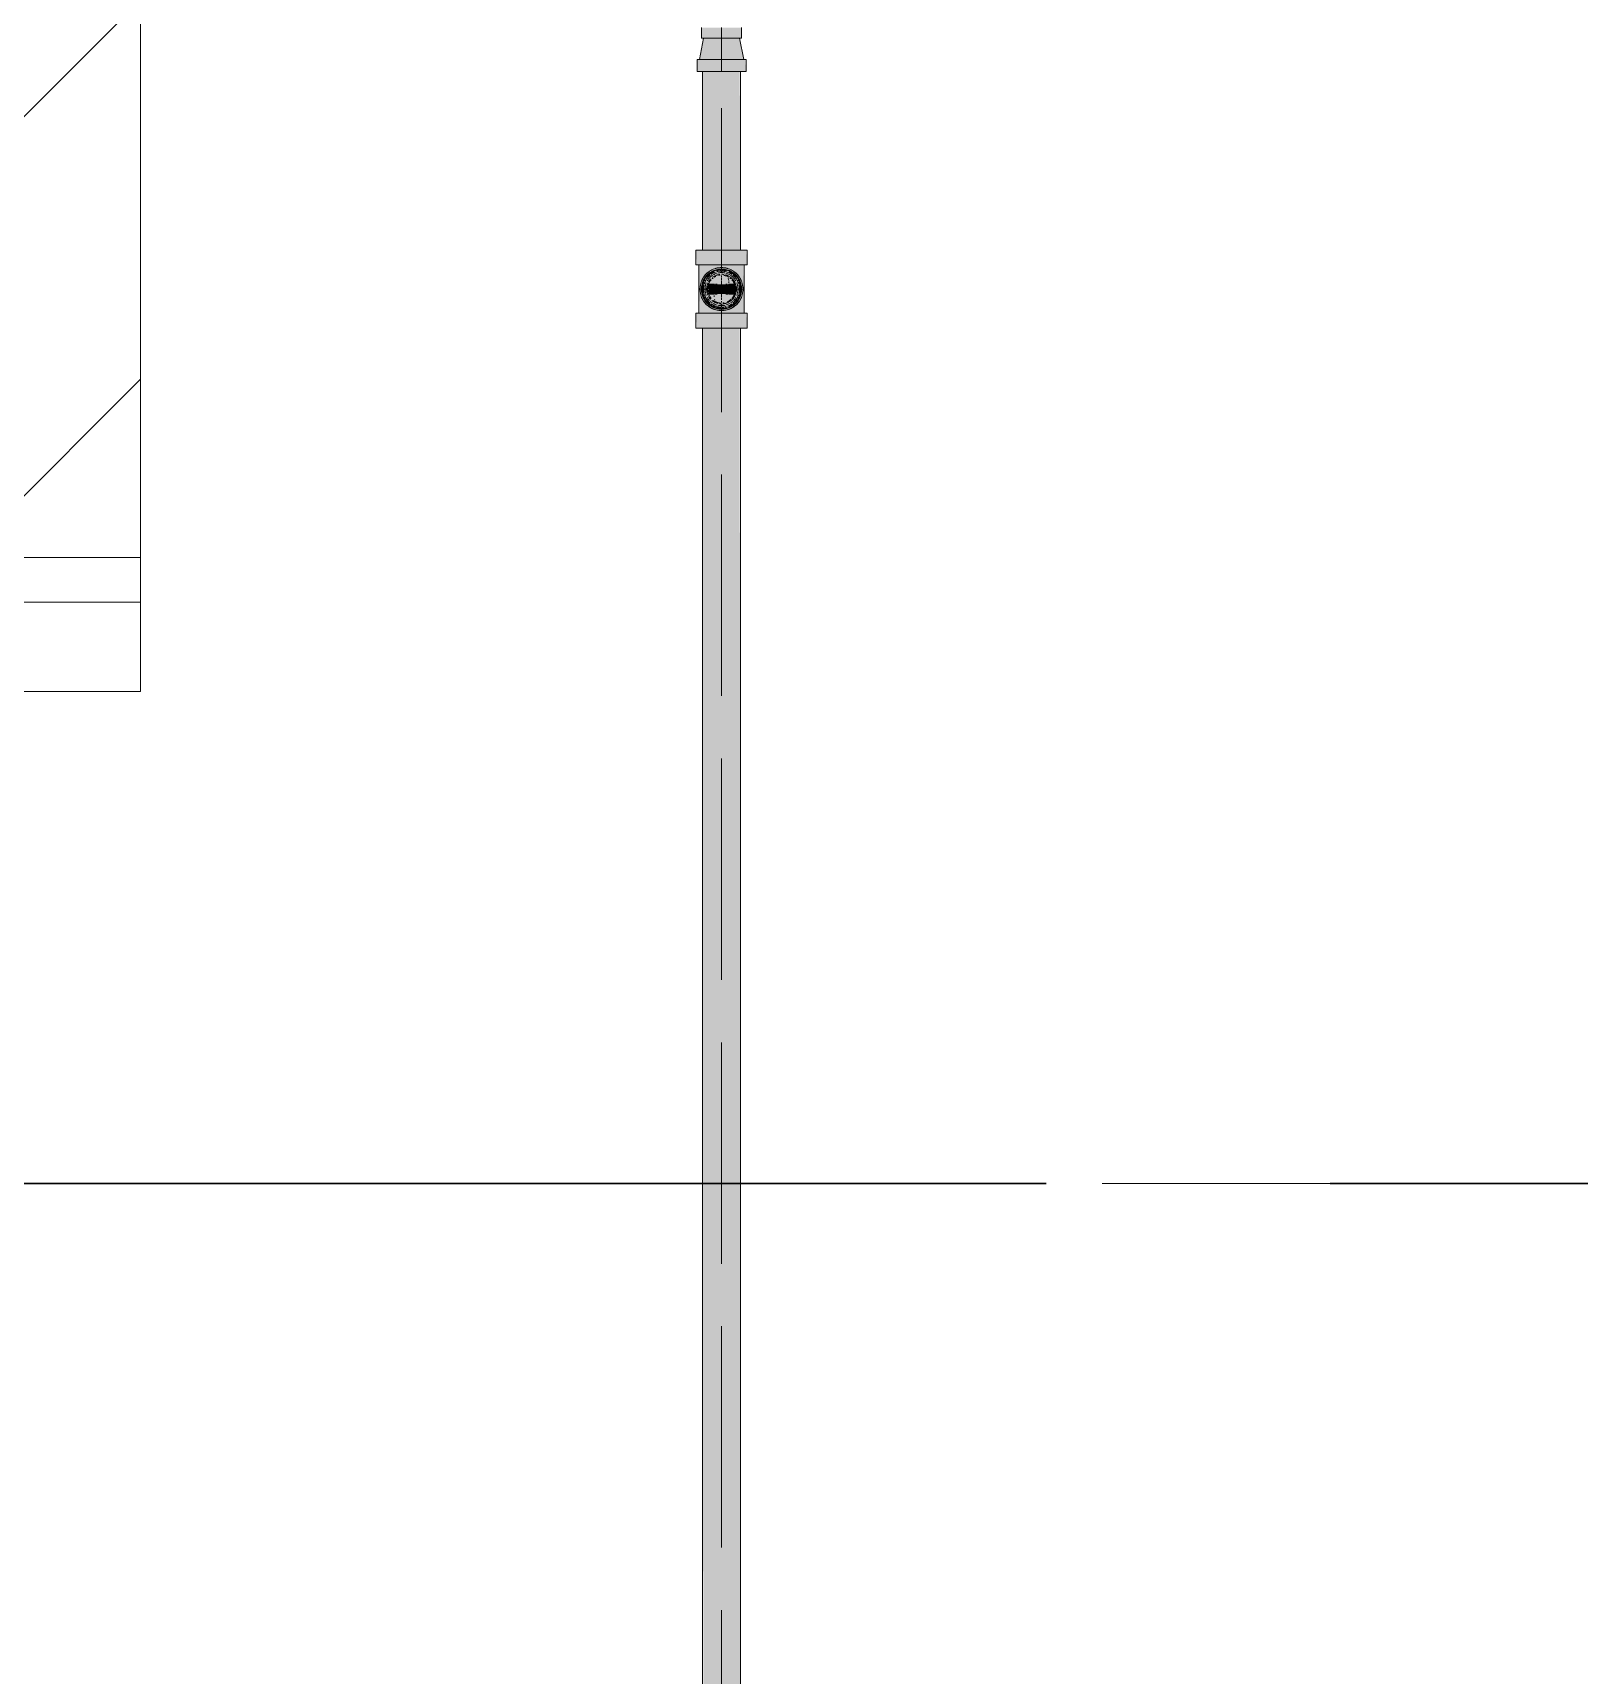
# Model space of a CAD drawing. Header units: millimetres. Extents: x -4000 to 187956, y -58990 to 162485.
# Drawn here: x 5980 to 7709, y 134900 to 136737 of the extents above; entities that cross this region are included whole.
import ezdxf

# ---------------------------------------------------------------- set-up
doc = ezdxf.new("R2010")
doc.units = ezdxf.units.MM
for name, pattern in [('Dash - 1_5mm', [225, 150, -75]), ('Dash 1_16_', [317.5, 158.75, -158.75]), ('Grid Line', [2222.5, 1270, -317.5, 317.5, -317.5]), ('Grid Line 12_5mm', [2150, 1250, -300, 300, -300])]:
    doc.linetypes.add(name, pattern=pattern)
for name, color, linetype, lineweight in [('A-DOOR', 31, 'Continuous', 13), ('A-DOOR-FRAM', 31, 'Continuous', 13), ('A-WALL', 113, 'Continuous', 13), ('A-WALL-PATT', 111, 'Continuous', 13), ('F-SPRN', 3, 'Continuous', 9), ('P-PIPE', 3, 'Continuous', 9), ('P-PIPE-CNTR', 3, 'Continuous', 9), ('S-GRID', 1, 'Continuous', 30)]:
    doc.layers.add(name, color=color, linetype=linetype, lineweight=lineweight)

# ---------------------------------------------------------------- blocks, each defined once
blk = doc.blocks.new('MP_DR_Single Swing_Miscellaneous - 2200x850_FR_SOLID CORE-V686-0_000')
at = {"layer": 'A-DOOR', "color": 163, "lineweight": 15}
for p, q in [((425, -100), (380, -100)), ((380, -820), (380, -880)), ((425, -880), (425, -820))]:
    blk.add_line(p, q, dxfattribs=at)
at = {"layer": 'A-DOOR', "color": 174, "lineweight": 15}
for p, q in [((380, -100), (380, -820)), ((425, -820), (425, -100)), ((380, -880), (380, -950)), ((425, -950), (425, -880)), ((380, -950), (425, -950))]:
    blk.add_line(p, q, dxfattribs=at)
at = {"layer": 'A-DOOR', "lineweight": 9}
for p, q in [((337, -730), (317, -730)), ((317, -730), (317, -860)), ((337, -840), (337, -730)), ((488, -730), (468, -730)), ((468, -730), (468, -840)), ((488, -860), (488, -730)), ((380, -820), (372, -820)), ((372, -820), (372, -840)), ((380, -880), (380, -820)), ((425, -820), (425, -880)), ((433, -820), (425, -820)), ((433, -840), (433, -820)), ((372, -840), (337, -840)), ((372, -840), (372, -860)), ((372, -860), (372, -840)), ((433, -860), (433, -840)), ((468, -840), (433, -840)), ((433, -840), (433, -860)), ((317, -860), (372, -860)), ((372, -860), (372, -880)), ((433, -880), (433, -860)), ((433, -860), (488, -860)), ((372, -880), (380, -880)), ((425, -880), (433, -880))]:
    blk.add_line(p, q, dxfattribs=at)
at = {"layer": 'A-DOOR', "linetype": 'Dash - 1_5mm', "lineweight": 9}
blk.add_arc((433.8, -92.8), 858.8, 180.4774, 266.4076, dxfattribs=at)
at = {"layer": 'A-DOOR-FRAM', "color": 91, "lineweight": 15}
for p, q in [((-465, -100), (-465, 100)), ((-465, 100), (465, 100)), ((465, 100), (465, -100)), ((380, -100), (-465, -100)), ((465, -100), (425, -100))]:
    blk.add_line(p, q, dxfattribs=at)
at = {"layer": 'A-DOOR-FRAM', "color": 81, "lineweight": 15}
for p, q in [((-465, 100), (-465, -100)), ((-415, 100), (-465, 100)), ((415, 100), (-415, 100)), ((-415, 100), (-415, -55)), ((-415, 100), (-415, -55)), ((415, -55), (415, 100)), ((415, 100), (465, 100)), ((415, -55), (415, 100)), ((465, 100), (465, -100)), ((-415, -55), (-425, -55)), ((-425, -55), (-425, -100)), ((425, -55), (-425, -55)), ((-425, -55), (-425, -100)), ((-415, -55), (415, -55)), ((425, -55), (415, -55)), ((425, -100), (425, -55)), ((425, -100), (425, -55)), ((-425, -100), (380, -100)), ((425, -100), (380, -100))]:
    blk.add_line(p, q, dxfattribs=at)
at = {"layer": 'A-DOOR-FRAM', "color": 71, "lineweight": 15}
for p, q in [((-465, -100), (-425, -100)), ((380, -100), (425, -100)), ((465, -100), (425, -100))]:
    blk.add_line(p, q, dxfattribs=at)
blk = doc.blocks.new('CMF2_NHAXUONG_A_rvt-1-0_000')
at = {"layer": 'A-WALL-PATT', "lineweight": 9}
h = blk.add_hatch(dxfattribs=at)
h.set_pattern_fill('FP_13', color=250, style=0, pattern_type=2)
h.set_pattern_definition([(45, (0, 0), (-212.13203, 212.13203), [])])
h.paths.add_polyline_path([(6100.2, 136000), (6100.2, 139800), (5900.2, 139800), (5900.2, 136000)])
at = {"layer": 'A-WALL', "color": 90, "lineweight": 15}
for p, q in [((6100.2, 136000), (6100.2, 137200.1)), ((5900.2, 136000), (6100.2, 136000))]:
    blk.add_line(p, q, dxfattribs=at)
at = {"layer": 'A-WALL', "color": 35, "lineweight": 15}
for p, q in [((6100.2, 136100.1), (6100.2, 137030.1)), ((5900.2, 136100.1), (6100.2, 136100.1))]:
    blk.add_line(p, q, dxfattribs=at)
at = {"layer": 'S-GRID', "linetype": 'Grid Line 12_5mm', "lineweight": 9}
blk.add_line((-824.3, 135450), (183641.1, 135450), dxfattribs=at)
at = {"layer": 'A-DOOR', "color": 250, "lineweight": 9, "rotation": 270}
blk.add_blockref('MP_DR_Single Swing_Miscellaneous - 2200x850_FR_SOLID CORE-V686-0_000', (6000.2, 136565.1), dxfattribs=at)
blk = doc.blocks.new('Sprinkler_Up - DN20-290099-0_000')
at = {"layer": 'F-SPRN', "transparency": 33554534}
for points in [[(-13.5, 0), (-3.9, 0.7), (-1.7, 2.9), (-1.2, 3.5), (-0.6, 4), (0.6, 4), (1.2, 3.5), (1.7, 2.9), (4.6, 0), (22.2, 0), (17.8, 13.2), (6.9, 21.2), (-6.9, 21.2), (-18, 13.1), (-22.2, 0)], [(0, -21.2), (6.9, -21.2), (18, -13.1), (22.2, 0), (3.9, -0.7), (1.7, -2.9), (1.2, -3.5), (0.6, -4), (-0.6, -4), (-1.2, -3.5), (-1.7, -2.9), (-4.6, 0), (-22.2, 0), (-18, -13.1), (-6.9, -21.2)], [(0, -16.7), (4.3, -16.1), (11.8, -11.8), (16.1, -4.3), (16.1, 4.3), (9.9, 13.2), (8.3, 14.4), (0, 16.7), (-4.3, 16.1), (-11.8, 11.8), (-16.1, 4.3), (-16.1, -4.3), (-11.8, -11.8), (-8.3, -14.4)], [(0, -15.6), (7.8, -13.5), (13.5, -7.8), (15.1, -4), (15.1, 4), (13.5, 7.8), (7.8, 13.5), (0, 15.6), (-8.2, 13.2), (-11, 11), (-15.1, 4), (-15.1, -4), (-11, -11), (-7.8, -13.5)], [(-10.9, -5.5), (-10.9, 5.4), (-14.5, 5.4), (-14.5, -5.5)], [(-7.7, -5.5), (-7.7, 5.4), (-10.9, 5.4), (-10.9, -5.5)], [(0, -5.5), (0, 5.4), (-7.7, 5.4), (-7.7, -5.5)], [(0, 0), (5.7, 0), (2.9, 4.9), (-2.9, 4.9), (-5.7, 0)], [(2.9, -4.9), (5.7, 0), (-5.7, 0), (-2.9, -4.9)], [(0, 0), (4.6, 0), (0, 4.6), (-4.6, 0)], [(0, -4.6), (4.6, 0), (-4.6, 0)], [(0, -2.6), (1.3, 0), (-1.8, 0)], [(-1.3, 0), (1.8, 0), (0, 2.6)], [(7.7, -5.5), (7.7, 5.4), (0, 5.4), (0, -5.5)], [(10.9, -5.5), (10.9, 5.4), (7.7, 5.4), (7.7, -5.5)], [(14.5, -5.5), (14.5, 5.4), (10.9, 5.4), (10.9, -5.5)]]:
    blk.add_hatch(color=1, dxfattribs=at).paths.add_polyline_path(points)
at = {"layer": 'F-SPRN', "color": 1}
for p, q in [((-11.5, 5.4), (-14.5, 5.4)), ((-14.5, 5.4), (-11.3, 5.4)), ((-14.5, 5.4), (-14.5, 3.7)), ((-14.5, 3.3), (-14.5, 0)), ((-11.5, 5.4), (-11.5, 4)), ((-10.9, 1.9), (-10.9, 3.6)), ((-10.8, 5.4), (-8, 5.4)), ((-8.1, 5.4), (-10.8, 5.4)), ((-8.1, 5.4), (-8.1, 2.8)), ((-8.1, 2.5), (-8.1, 0.7)), ((-7.7, 4.8), (-7.7, 2.7)), ((-7.7, 4.8), (-7.7, 2.7)), ((-7.7, 2.1), (-7.7, 0.5)), ((-7.7, 2.1), (-7.7, 0.5)), ((-6.7, 5.4), (-4.7, 5.4)), ((-5.8, 3.8), (-5.8, 2.2)), ((-2.1, 0), (-2.1, 0)), ((-2.1, 0), (-2.1, -0.1)), ((-0.6, 2), (-0.6, 2)), ((-0.5, 2), (-0.6, 2)), ((0, 2.1), (-0.1, 2.1)), ((0.1, 2.1), (0, 2.1)), ((1.1, 1.7), (1.1, 1.8)), ((1.3, 1.6), (1.3, 1.7)), ((1.4, 1.5), (1.3, 1.6)), ((2.1, 0.2), (2.1, 0.3)), ((2.1, 0), (2.1, 0.1)), ((2.1, 0), (2.1, 0)), ((4.7, 5.4), (6.5, 5.4)), ((7.7, 5.4), (10.8, 5.4)), ((7.7, 5.2), (7.7, 2.7)), ((7.7, 5.2), (7.7, 2.7)), ((7.7, 2.3), (7.7, 0.5)), ((7.7, 2.3), (7.7, 0.5)), ((10.8, 5.4), (8.1, 5.4)), ((8.1, 5.4), (8.1, 2.8)), ((8.1, 2.5), (8.1, 0.4)), ((10.9, 5.4), (14.5, 5.4)), ((10.9, 3.6), (10.9, 0.2)), ((14.5, 5.4), (11.5, 5.4)), ((11.5, 5.4), (11.5, 4)), ((11.5, 3), (11.5, 0.2)), ((14.5, 5.4), (14.5, -5.5)), ((-14.5, -1.3), (-14.5, -3.7)), ((-11.1, -5.5), (-14.5, -5.5)), ((-14.5, -5.5), (-11.5, -5.5)), ((-10.9, -2.6), (-10.9, -1.3)), ((-10.8, -5.5), (-8.1, -5.5)), ((-7.8, -5.5), (-10.8, -5.5)), ((-8.1, -4.2), (-8.1, -5.5)), ((-7.7, -2.7), (-7.7, -4)), ((-7.7, -2.7), (-7.7, -4)), ((-7, -5.5), (-5.8, -5.5)), ((-4.8, -5.5), (-7, -5.5)), ((-5.8, -2.3), (-5.8, -3.8)), ((-2.1, -0.1), (-2.1, -0.2)), ((-2.1, -0.3), (-2, -0.4)), ((-2, -0.4), (-2, -0.5)), ((0, -2.1), (0.1, -2.1)), ((0.3, -2.1), (0.4, -2)), ((0.9, -1.9), (1, -1.8)), ((1.5, -1.4), (1.6, -1.3)), ((1.5, -1.5), (1.5, -1.4)), ((7, -5.5), (4.8, -5.5)), ((5.8, -2.2), (5.8, -3.8)), ((5.8, -5.5), (7, -5.5)), ((7.7, -0.5), (7.7, -2.3)), ((7.7, -0.5), (7.7, -2.3)), ((7.7, -2.7), (7.7, -5.4)), ((7.7, -2.7), (7.7, -5.4)), ((10.8, -5.5), (7.7, -5.5)), ((8.1, -0.4), (8.1, -2.5)), ((8.1, -2.8), (8.1, -5.5)), ((8.1, -5.5), (10.8, -5.5)), ((10.9, -0.2), (10.9, -3.6)), ((14.5, -5.5), (10.9, -5.5)), ((11.5, -0.2), (11.5, -3)), ((11.5, -4), (11.5, -5.5)), ((11.5, -5.5), (14.5, -5.5))]:
    blk.add_line(p, q, dxfattribs=at)
at = {"layer": 'F-SPRN', "color": 1, "flags": 128}
for points in [[(-1.9, 0.8), (-1.9, 0.8), (-2, 0.7), (-2, 0.6), (-2, 0.5), (-2, 0.5), (-2, 0.4), (-2.1, 0.3), (-2.1, 0.2), (-2.1, 0.1), (-2.1, 0)], [(-1, 1.8), (-1.1, 1.8), (-1.2, 1.7), (-1.2, 1.7), (-1.3, 1.6), (-1.4, 1.6), (-1.4, 1.5), (-1.5, 1.5), (-1.5, 1.4), (-1.6, 1.3), (-1.6, 1.3), (-1.7, 1.2), (-1.7, 1.1), (-1.8, 1.1), (-1.8, 1), (-1.9, 0.9), (-1.9, 0.8)], [(-0.6, 2), (-0.7, 2), (-0.8, 1.9), (-0.9, 1.9), (-0.9, 1.9), (-1, 1.8)], [(-0.3, 2.1), (-0.4, 2), (-0.5, 2)], [(-0.1, 2.1), (-0.1, 2.1), (-0.2, 2.1), (-0.3, 2.1)], [(0.4, 2), (0.3, 2.1), (0.2, 2.1), (0.1, 2.1)], [(1.1, 1.8), (1, 1.8), (0.9, 1.9), (0.8, 1.9), (0.8, 1.9), (0.7, 2), (0.6, 2), (0.5, 2), (0.4, 2), (0.4, 2)], [(1.3, 1.7), (1.2, 1.7), (1.1, 1.7)], [(2.1, 0.3), (2, 0.4), (2, 0.5), (2, 0.6), (2, 0.7), (1.9, 0.7), (1.9, 0.8), (1.9, 0.9), (1.8, 1), (1.8, 1), (1.8, 1.1), (1.7, 1.2), (1.7, 1.2), (1.6, 1.3), (1.6, 1.4), (1.5, 1.4), (1.4, 1.5), (1.4, 1.5)], [(2.1, 0.1), (2.1, 0.2), (2.1, 0.2)], [(-2.1, -0.2), (-2.1, -0.2), (-2.1, -0.3)], [(-2, -0.5), (-2, -0.6), (-2, -0.7), (-1.9, -0.7), (-1.9, -0.8), (-1.9, -0.9)], [(-1.9, -0.9), (-1.8, -1), (-1.8, -1), (-1.8, -1.1), (-1.7, -1.2), (-1.7, -1.2), (-1.6, -1.3)], [(-1.6, -1.3), (-1.6, -1.4), (-1.5, -1.4), (-1.4, -1.5)], [(-1.4, -1.5), (-1.4, -1.5), (-1.3, -1.6), (-1.3, -1.7), (-1.2, -1.7)], [(-1.2, -1.7), (-1.1, -1.7), (-1.1, -1.8)], [(-1.1, -1.8), (-1, -1.8), (-0.9, -1.9)], [(-0.9, -1.9), (-0.8, -1.9), (-0.8, -1.9), (-0.7, -2), (-0.6, -2), (-0.5, -2), (-0.4, -2), (-0.4, -2), (-0.3, -2.1), (-0.2, -2.1), (-0.1, -2.1), (0, -2.1)], [(0.1, -2.1), (0.1, -2.1), (0.2, -2.1), (0.3, -2.1)], [(0.4, -2), (0.5, -2), (0.6, -2)], [(0.6, -2), (0.6, -2), (0.7, -2)], [(0.7, -2), (0.8, -1.9), (0.9, -1.9), (0.9, -1.9)], [(1, -1.8), (1.1, -1.8), (1.2, -1.7), (1.2, -1.7), (1.3, -1.6), (1.4, -1.6), (1.4, -1.5), (1.5, -1.5)], [(1.6, -1.3), (1.6, -1.3), (1.7, -1.2), (1.7, -1.1), (1.8, -1.1), (1.8, -1), (1.9, -0.9), (1.9, -0.8), (1.9, -0.8), (2, -0.7), (2, -0.6), (2, -0.5), (2, -0.5), (2, -0.4), (2.1, -0.3), (2.1, -0.2), (2.1, -0.1), (2.1, 0)]]:
    blk.add_lwpolyline(points, dxfattribs=at)
at = {"layer": 'F-SPRN', "color": 1}
for radius, start, end in [(22.2, 360, 180), (21.9, 108.2621, 125.7507), (21.9, 99.348, 107.901), (21.9, 90.145, 98.8503), (21.9, 72.5583, 89.4624), (21.9, 54.2493, 71.7379), (21.9, 165.6773, 179.2615), (21.9, 144.7698, 164.8151), (21.9, 142.518, 144), (21.9, 126.6942, 142.518), (16.7, 167.6802, 180), (16.7, 167.6802, 180), (16.7, 155.3879, 164.9693), (16.7, 155.3879, 164.9693), (15.6, 166.4265, 180), (15.6, 166.4265, 180), (15.6, 150.9409, 165), (15.6, 159.6139, 165), (16.7, 136.7213, 149.931), (16.7, 136.7213, 149.931), (15.6, 150.9409, 156.3845), (15.6, 138.4214, 150), (15.6, 138.4214, 150), (15.6, 126.205, 133.2078), (15.6, 126.205, 133.2078), (16.7, 121.4181, 126.9869), (16.7, 121.4181, 126.9869), (16.7, 106.5995, 120), (16.7, 106.5995, 120), (15.6, 120, 121.8808), (15.6, 120, 121.8808), (15.6, 114.4363, 119.9813), (15.6, 114.4363, 119.9813), (4.63, 155.7832, 180), (4.63, 155.7832, 180), (16.7, 96.4143, 105), (16.7, 96.4143, 105), (4.63, 109.0192, 138.2703), (4.63, 109.0192, 138.2703), (15.6, 95.5762, 100.6843), (15.6, 95.5762, 100.6843), (2.56, 109.0192, 168.8278), (2.56, 109.0192, 168.8278), (2.04, 109.0192, 180), (16.7, 83.0684, 90), (16.7, 83.0684, 90), (4.63, 17.9592, 90), (4.63, 17.9592, 90), (3.81, 57.0577, 90), (2.56, 14.5599, 90), (2.56, 14.5599, 90), (2.04, 10.4703, 90), (15.6, 75.573, 80.5892), (15.6, 75.573, 80.5892), (3.81, 16.1605, 43.8358), (15.6, 67.5614, 74.5481), (15.6, 67.5614, 74.5481), (16.7, 60, 75), (16.7, 60, 75), (15.6, 60.0187, 65.5637), (15.6, 60.0187, 65.5637), (15.6, 58.1192, 60), (15.6, 58.1192, 60), (16.7, 53.0131, 58.5819), (16.7, 53.0131, 58.5819), (15.6, 46.7922, 53.795), (15.6, 46.7922, 53.795), (15.6, 30, 41.5786), (15.6, 30, 41.5786), (16.7, 30, 43.2787), (16.7, 30, 43.2787), (21.9, 37.482, 53.3058), (15.6, 23.6155, 29.5646), (15.6, 15, 29.5646), (15.6, 15, 20.3861), (16.7, 15, 24.6121), (16.7, 15, 24.6121), (15.6, 360, 13.6618), (15.6, 0, 13.6618), (16.7, 360, 12.3198), (16.7, 0, 12.3198), (21.9, 36, 37.482), (21.9, 15.1849, 35.2302), (21.9, 0.7385, 14.3227), (22.2, 180, 360), (21.9, 180.7385, 194.3227), (21.9, 195.1849, 215.2302), (21.9, 216.7299, 233.3058), (16.7, 180, 192.3198), (16.7, 180, 192.3198), (16.7, 195.0307, 204.6121), (16.7, 195.0307, 204.6121), (15.6, 181.9082, 193.6618), (15.6, 181.9082, 193.6618), (15.6, 197.3339, 209.5646), (15.6, 197.3339, 209.5646), (16.7, 210.069, 223.2787), (16.7, 210.069, 223.2787), (15.6, 212.5472, 221.5786), (15.6, 212.5472, 221.5786), (21.9, 234.2493, 251.7379), (16.7, 229.4249, 238.5819), (16.7, 229.4249, 238.5819), (15.6, 233.795, 240), (15.6, 233.795, 240), (16.7, 240, 255), (16.7, 240, 255), (15.6, 240.0187, 254.5481), (15.6, 240.0187, 254.5481), (4.63, 197.9592, 0), (4.63, 197.9592, 270), (15.6, 255, 267.64), (15.6, 255, 267.64), (3.81, 196.1605, 360), (2.56, 191.1677, 0), (2.56, 191.1677, 360), (2.04, 190.4703, 0), (16.7, 263.0684, 270), (16.7, 263.0684, 270), (4.63, 270, 360), (15.6, 275.5762, 280.6843), (15.6, 275.5762, 280.6843), (16.7, 276.4143, 285), (16.7, 276.4143, 285), (16.7, 286.5995, 300), (16.7, 286.5995, 300), (15.6, 294.4363, 299.9813), (15.6, 294.4363, 299.9813), (21.9, 288.2621, 305.7507), (15.6, 300, 313.2078), (15.6, 300, 313.2078), (16.7, 301.4181, 310.5751), (16.7, 301.4181, 310.5751), (15.6, 318.4214, 330), (15.6, 318.4214, 330), (16.7, 316.7213, 330), (16.7, 316.7213, 330), (21.9, 306.6942, 323.2701), (15.6, 330.4354, 345), (15.6, 330.4354, 336.3845), (15.6, 339.6139, 345), (15.6, 346.3382, 360), (15.6, 346.3382, 360), (16.7, 335.3879, 345), (16.7, 335.3879, 345), (16.7, 347.6802, 360), (16.7, 347.6802, 360), (21.9, 324.7698, 344.8151), (21.9, 345.6773, 359.2615), (21.9, 252.5583, 269.4624), (21.9, 270.145, 278.8503), (21.9, 279.348, 287.901)]:
    blk.add_arc((0, 0), radius, start, end, dxfattribs=at)
blk = doc.blocks.new('Steel_Transition_Threaded_HoaPhat - Standard-V24-0_000')
at = {"layer": 'P-PIPE', "lineweight": 13, "transparency": 33554534}
h = blk.add_hatch(color=1, dxfattribs=at)
h.paths.add_polyline_path([(6750, 136427.6), (6755.8, 136428.4), (6761.3, 136430.6), (6765.9, 136434.2), (6769.5, 136438.8), (6771.7, 136444.3), (6772.5, 136450.1), (6771.7, 136455.9), (6768, 136463.3), (6765.9, 136466), (6761.3, 136469.6), (6755.8, 136471.8), (6750, 136472.6), (6744.2, 136471.8), (6738.8, 136469.6), (6732, 136463.3), (6730.5, 136461.3), (6728.3, 136455.9), (6727.5, 136450.1), (6728.3, 136444.3), (6730.5, 136438.8), (6734.1, 136434.2), (6738.8, 136430.6), (6744.2, 136428.4)])
h.paths.add_polyline_path([(6750, 136430), (6744.8, 136430.7), (6740, 136432.7), (6735.8, 136435.9), (6732.6, 136440), (6730.6, 136444.9), (6729.9, 136450.1), (6730.6, 136455.3), (6735, 136463.3), (6735.8, 136464.3), (6740, 136467.5), (6744.8, 136469.5), (6750, 136470.2), (6755.2, 136469.5), (6760.1, 136467.5), (6765, 136463.3), (6767.4, 136460.1), (6769.4, 136455.3), (6770.1, 136450.1), (6769.4, 136444.9), (6767.4, 136440), (6764.2, 136435.9), (6760.1, 136432.7), (6755.2, 136430.7)])
for points in [[(6750, 136430), (6750, 136433.7), (6741.8, 136435.9), (6735.8, 136441.9), (6733.6, 136450.1), (6735.8, 136458.3), (6741.8, 136464.3), (6750, 136466.5), (6750, 136470.2), (6744.8, 136469.5), (6740, 136467.5), (6735, 136463.3), (6732.6, 136460.1), (6730.6, 136455.3), (6729.9, 136450.1), (6730.6, 136444.9), (6732.6, 136440), (6735.8, 136435.9), (6740, 136432.7), (6744.8, 136430.7)], [(6750, 136431.6), (6754.8, 136432.2), (6759.3, 136434.1), (6763.1, 136437), (6766, 136440.8), (6767.9, 136445.3), (6768.5, 136450.1), (6767.9, 136454.9), (6766, 136459.3), (6762.9, 136463.3), (6759.3, 136466.1), (6754.8, 136468), (6750, 136468.6), (6745.2, 136468), (6740.8, 136466.1), (6736.9, 136463.2), (6734, 136459.3), (6732.1, 136454.9), (6731.5, 136450.1), (6732.1, 136445.3), (6734, 136440.8), (6736.9, 136437), (6740.8, 136434.1), (6745.2, 136432.2)], [(6750, 136430), (6755.2, 136430.7), (6760.1, 136432.7), (6764.2, 136435.9), (6767.4, 136440), (6769.4, 136444.9), (6770.1, 136450.1), (6769.4, 136455.3), (6765, 136463.3), (6764.2, 136464.3), (6760.1, 136467.5), (6755.2, 136469.5), (6750, 136470.2), (6750, 136466.5), (6758.2, 136464.3), (6764.2, 136458.3), (6766.4, 136450.1), (6764.2, 136441.9), (6758.2, 136435.9), (6750, 136433.7)]]:
    blk.add_hatch(color=1, dxfattribs=at).paths.add_polyline_path(points)
at = {"layer": 'P-PIPE', "color": 20, "lineweight": 13}
for radius, start, end in [(22.5, 90, 270), (22.5, 120, 135), (20.1, 120, 125.0043), (22.5, 105, 120), (20.1, 109.6859, 120), (18.5, 106.819, 120), (18.5, 106.819, 120), (22.5, 90, 105), (20.1, 100.9975, 105), (18.5, 91.4353, 103.2046), (18.5, 91.4353, 103.2046), (20.1, 90.5246, 98.5089), (22.5, 75, 90), (22.5, 270, 90), (18.5, 78.0986, 90), (18.5, 78.0986, 90), (20.1, 75.0607, 87.9279), (18.5, 60, 75), (18.5, 60, 75), (20.1, 60, 75), (22.5, 60, 75), (20.1, 54.9957, 60), (22.5, 45, 60), (22.5, 165, 180), (22.5, 180, 195), (22.5, 150, 165), (20.1, 166.0499, 180), (20.1, 180, 193.9501), (22.5, 135, 150), (20.1, 150, 162.7449), (18.5, 166.5939, 193.4061), (18.5, 166.5939, 180), (18.5, 180, 193.4061), (18.5, 157.6232, 165), (18.5, 157.6232, 165), (20.1, 139.8677, 148.1553), (16.4, 168.5467, 178.9063), (16.4, 184.8393, 191.4533), (18.5, 136.4297, 150), (18.5, 136.4297, 150), (16.4, 158.0319, 163.506), (20.1, 135, 138.6435), (20.1, 128.8856, 135), (16.4, 143.5463, 150), (18.5, 134.3867, 135), (18.5, 134.3867, 135), (18.5, 123.4976, 133.2041), (18.5, 123.4976, 133.2041), (16.4, 115.1607, 120), (16.4, 107.4657, 111.9681), (16.4, 96.2132, 104.6042), (16.4, 66.9681, 72.9388), (18.5, 46.7959, 56.5024), (18.5, 46.7959, 56.5024), (20.1, 45, 51.1144), (18.5, 45, 45.6133), (18.5, 45, 45.6133), (16.4, 30, 38.0319), (18.5, 30, 43.5703), (18.5, 30, 43.5703), (20.1, 41.3565, 45), (20.1, 31.8447, 40.1323), (22.5, 30, 45), (16.4, 353.5463, 8.0319), (18.5, 15, 22.3768), (18.5, 15, 22.3768), (20.1, 17.2551, 30), (18.5, 346.5939, 13.4061), (18.5, 0, 13.4061), (18.5, 346.5939, 0), (22.5, 15, 30), (20.1, 0, 13.9501), (20.1, 346.0499, 0), (22.5, 0, 15), (22.5, 345, 0), (22.5, 195, 210), (22.5, 210, 225), (20.1, 197.2551, 210), (18.5, 195, 202.3768), (18.5, 195, 202.3768), (20.1, 211.8447, 225), (18.5, 210, 223.5703), (18.5, 210, 223.5703), (22.5, 225, 240), (20.1, 225, 231.1144), (16.4, 210.6635, 216.4537), (18.5, 226.7959, 236.5024), (18.5, 226.7959, 236.5024), (20.1, 234.9957, 240), (22.5, 240, 255), (16.4, 230.4733, 236.6389), (20.1, 240, 255), (18.5, 240, 255), (18.5, 240, 255), (16.4, 240, 246.5955), (16.4, 250.3629, 255), (20.1, 255.0607, 267.9279), (18.5, 258.0986, 270), (18.5, 258.0986, 270), (16.4, 264.1652, 268.506), (20.1, 270.5246, 278.5089), (18.5, 271.4353, 283.2046), (18.5, 271.4353, 283.2046), (16.4, 276.2132, 283.9063), (20.1, 280.9975, 285), (16.4, 287.4657, 291.9681), (18.5, 286.819, 300), (18.5, 286.819, 300), (22.5, 285, 300), (16.4, 293.4045, 300), (20.1, 289.6859, 300), (20.1, 300, 305.0043), (18.5, 303.4976, 313.2041), (18.5, 303.4976, 313.2041), (22.5, 300, 315), (20.1, 308.8856, 315), (18.5, 316.4297, 330), (18.5, 316.4297, 330), (20.1, 315, 328.1553), (16.4, 338.0319, 342.8691), (22.5, 315, 330), (18.5, 337.6232, 345), (18.5, 337.6232, 345), (20.1, 330, 342.7449), (22.5, 330, 345), (22.5, 255, 270), (22.5, 270, 285)]:
    blk.add_arc((6750, 136450.1), radius, start, end, dxfattribs=at)

msp = doc.modelspace()

# ---------------------------------------------------------------- block references
at = {"lineweight": 5}
msp.add_blockref('CMF2_NHAXUONG_A_rvt-1-0_000', (0, 0), dxfattribs=at)

# ---------------------------------------------------------------- next in the draw order: hatches: boundary and pattern name
at = {"layer": 'P-PIPE', "transparency": 33554534}
for points in [[(6750, 136730.8), (6772.5, 136730.8), (6771.7, 136742.6), (6727.5, 136742.6), (6728.3, 136730.8), (6744.2, 136730.8)], [(6762.4, 136706.9), (6774.8, 136706.9), (6769.4, 136730.8), (6729.9, 136730.8), (6726.1, 136706.9), (6756.4, 136706.9)], [(6769.3, 136693.6), (6777.4, 136693.6), (6776.4, 136706.9), (6722.7, 136706.9), (6723.6, 136693.6), (6763.7, 136693.6)], [(6728.9, 136493.8), (6750, 136493.8), (6750, 136693.6), (6728.9, 136693.6), (6728.9, 136536.3)], [(6750, 136493.8), (6771.1, 136493.8), (6770.4, 136693.6), (6750, 136693.6), (6750, 136536.3)], [(6729.8, 136477.1), (6750, 136477.1), (6750, 136493.8), (6721.4, 136493.8), (6722.4, 136477.1), (6725.2, 136477.1)], [(6778.6, 136477.1), (6777.7, 136493.8), (6750, 136493.8), (6750, 136477.1), (6777.7, 136477.1)], [(6728.1, 136423.1), (6750, 136423.1), (6750, 136428.9), (6740.8, 136431.3), (6733.9, 136436.8), (6731.7, 136439.4), (6729.2, 136446.2), (6729.2, 136454), (6733.9, 136463.4), (6737.7, 136467), (6744.3, 136470.2), (6750, 136471.2), (6750, 136477.1), (6724.7, 136477.1), (6725.6, 136423.1)], [(6750, 136426), (6756.2, 136426.8), (6762.1, 136429.2), (6767.1, 136433), (6770.9, 136438), (6773.3, 136443.8), (6774.1, 136450.1), (6773.3, 136456.3), (6770, 136463.3), (6767.1, 136467.1), (6762.1, 136471), (6756.2, 136473.4), (6750, 136474.2), (6743.8, 136473.4), (6737.9, 136471), (6733, 136467.1), (6729.1, 136462.1), (6726.7, 136456.3), (6725.9, 136450.1), (6726.7, 136443.8), (6729.1, 136438), (6733, 136433), (6737.9, 136429.2), (6743.8, 136426.8)], [(6741.7, 136435.6), (6742.8, 136437.6), (6741.7, 136441.7), (6742.8, 136445.9), (6745.8, 136449), (6757.2, 136454.3), (6758.4, 136458.4), (6756.7, 136463.3), (6755.9, 136464.3), (6750, 136466.8), (6741.7, 136464.6), (6735.5, 136458.4), (6733.3, 136450.1), (6735.5, 136441.7), (6738.2, 136438.3)], [(6750, 136433.4), (6758.4, 136435.6), (6761.8, 136438.3), (6766.1, 136445.8), (6766.1, 136454.4), (6760, 136463.3), (6758.4, 136464.6), (6750, 136466.8), (6745.7, 136466.2), (6738.2, 136461.9), (6733.9, 136454.4), (6733.9, 136445.8), (6738.2, 136438.3), (6741.7, 136435.6)], [(6771.9, 136423.1), (6775.3, 136423.1), (6774.4, 136477.1), (6750, 136477.1), (6750, 136471.2), (6759.2, 136468.9), (6766.1, 136463.4), (6768.3, 136460.7), (6770.8, 136454), (6770.8, 136446.2), (6766.1, 136436.8), (6762.3, 136433.2), (6755.7, 136430), (6750, 136428.9), (6750, 136423.1), (6767.9, 136423.1)], [(6750, 136406.5), (6750, 136423.1), (6721.4, 136423.1), (6722.4, 136406.5), (6742.6, 136406.5)], [(6778.6, 136406.5), (6777.7, 136423.1), (6750, 136423.1), (6750, 136406.5), (6777.7, 136406.5)], [(6750, 134725.1), (6750, 136406.5), (6728.9, 136406.5), (6729.6, 134725.1), (6744.5, 134725.1)], [(6750, 134725.1), (6771.1, 134725.1), (6770.4, 136406.5), (6750, 136406.5), (6750, 135076.2)]]:
    msp.add_hatch(color=1, dxfattribs=at).paths.add_polyline_path(points)

# ---------------------------------------------------------------- next in the draw order: linework, layer by layer
at = {"layer": 'P-PIPE', "color": 20, "lineweight": 13}
for p, q in [((6727.5, 136742.6), (6727.5, 136730.8)), ((6772.5, 136730.8), (6772.5, 136742.6)), ((6729.9, 136730.8), (6725.2, 136706.9)), ((6727.5, 136730.8), (6772.5, 136730.8)), ((6727.5, 136730.8), (6728.3, 136730.8)), ((6728.3, 136730.8), (6729.8, 136730.8)), ((6730.6, 136730.8), (6744.2, 136730.8)), ((6744.8, 136730.8), (6755.2, 136730.8)), ((6755.8, 136730.8), (6769.4, 136730.8)), ((6774.8, 136706.9), (6770.1, 136730.8)), ((6770.2, 136730.8), (6771.7, 136730.8)), ((6771.7, 136730.8), (6772.5, 136730.8)), ((6722.7, 136706.9), (6722.7, 136693.6)), ((6723.6, 136706.9), (6722.7, 136706.9)), ((6777.4, 136706.9), (6722.7, 136706.9)), ((6725, 136706.9), (6723.6, 136706.9)), ((6742.9, 136706.9), (6726.3, 136706.9)), ((6756.4, 136706.9), (6743.6, 136706.9)), ((6773.7, 136706.9), (6757.1, 136706.9)), ((6776.4, 136706.9), (6775, 136706.9)), ((6777.4, 136706.9), (6776.4, 136706.9)), ((6777.4, 136693.6), (6777.4, 136706.9)), ((6722.7, 136693.6), (6777.4, 136693.6)), ((6722.7, 136693.6), (6723.6, 136693.6)), ((6723.6, 136693.6), (6726.3, 136693.6)), ((6726.3, 136693.6), (6728.7, 136693.6)), ((6728.9, 136693.6), (6728.9, 136493.8)), ((6729.6, 136693.6), (6728.9, 136693.6)), ((6768.3, 136693.6), (6731.7, 136693.6)), ((6731.7, 136693.6), (6768.4, 136693.6)), ((6771.1, 136693.6), (6770.4, 136693.6)), ((6771.1, 136493.8), (6771.1, 136693.6)), ((6771.3, 136693.6), (6773.7, 136693.6)), ((6773.7, 136693.6), (6776.4, 136693.6)), ((6776.4, 136693.6), (6777.4, 136693.6)), ((6721.4, 136493.8), (6721.4, 136477.1)), ((6722.4, 136493.8), (6721.4, 136493.8)), ((6750, 136493.8), (6721.4, 136493.8)), ((6725.2, 136493.8), (6722.4, 136493.8)), ((6728.8, 136493.8), (6725.2, 136493.8)), ((6728.9, 136493.8), (6729.6, 136493.8)), ((6729.7, 136493.8), (6735.1, 136493.8)), ((6735, 136493.8), (6729.8, 136493.8)), ((6735.6, 136493.8), (6764.4, 136493.8)), ((6750, 136493.8), (6735.7, 136493.8)), ((6764.3, 136493.8), (6750, 136493.8)), ((6778.6, 136493.8), (6750, 136493.8)), ((6764.9, 136493.8), (6770.3, 136493.8)), ((6770.2, 136493.8), (6765, 136493.8)), ((6770.4, 136493.8), (6771.1, 136493.8)), ((6774.8, 136493.8), (6771.2, 136493.8)), ((6777.7, 136493.8), (6774.8, 136493.8)), ((6778.6, 136493.8), (6777.7, 136493.8)), ((6778.6, 136477.1), (6778.6, 136493.8)), ((6721.4, 136477.1), (6722.4, 136477.1)), ((6721.4, 136477.1), (6750, 136477.1)), ((6722.4, 136477.1), (6724.6, 136477.1)), ((6724.7, 136477.1), (6724.7, 136423.1)), ((6725.6, 136477.1), (6724.7, 136477.1)), ((6725.6, 136477.1), (6724.7, 136477.1)), ((6725.5, 136477.1), (6734.7, 136477.1)), ((6734.6, 136477.1), (6725.6, 136477.1)), ((6728.1, 136477.1), (6725.6, 136477.1)), ((6732.1, 136477.1), (6728.1, 136477.1)), ((6737.4, 136477.1), (6732.1, 136477.1)), ((6741.9, 136477.1), (6735.6, 136477.1)), ((6735.7, 136477.1), (6741.9, 136477.1)), ((6742.6, 136477.1), (6737.4, 136477.1)), ((6743.4, 136477.1), (6750, 136477.1)), ((6750, 136477.1), (6743.5, 136477.1)), ((6750, 136477.1), (6743.5, 136477.1)), ((6750, 136477.1), (6756.6, 136477.1)), ((6750, 136477.1), (6778.6, 136477.1)), ((6756.5, 136477.1), (6750, 136477.1)), ((6756.5, 136477.1), (6750, 136477.1)), ((6762.6, 136477.1), (6757.4, 136477.1)), ((6758.1, 136477.1), (6764.3, 136477.1)), ((6764.4, 136477.1), (6758.1, 136477.1)), ((6767.9, 136477.1), (6762.6, 136477.1)), ((6765.3, 136477.1), (6774.5, 136477.1)), ((6771.9, 136477.1), (6765.4, 136477.1)), ((6771.9, 136477.1), (6767.9, 136477.1)), ((6775.3, 136477.1), (6771.9, 136477.1)), ((6774.4, 136477.1), (6771.9, 136477.1)), ((6775.3, 136477.1), (6774.4, 136477.1)), ((6775.3, 136423.1), (6775.3, 136477.1)), ((6775.4, 136477.1), (6777.7, 136477.1)), ((6777.7, 136477.1), (6778.6, 136477.1)), ((6721.4, 136423.1), (6721.4, 136406.5)), ((6722.4, 136423.1), (6721.4, 136423.1)), ((6750, 136423.1), (6721.4, 136423.1)), ((6724.6, 136423.1), (6722.4, 136423.1)), ((6724.7, 136423.1), (6734.6, 136423.1)), ((6724.7, 136423.1), (6725.6, 136423.1)), ((6734.7, 136423.1), (6725.5, 136423.1)), ((6725.6, 136423.1), (6728.1, 136423.1)), ((6728.1, 136423.1), (6732.1, 136423.1)), ((6732.1, 136423.1), (6737.4, 136423.1)), ((6735.6, 136423.1), (6741.9, 136423.1)), ((6741.9, 136423.1), (6735.7, 136423.1)), ((6737.4, 136423.1), (6742.6, 136423.1)), ((6750, 136423.1), (6743.4, 136423.1)), ((6743.5, 136423.1), (6750, 136423.1)), ((6743.5, 136423.1), (6750, 136423.1)), ((6756.6, 136423.1), (6750, 136423.1)), ((6778.6, 136423.1), (6750, 136423.1)), ((6750, 136423.1), (6756.5, 136423.1)), ((6750, 136423.1), (6756.5, 136423.1)), ((6757.4, 136423.1), (6762.6, 136423.1)), ((6764.3, 136423.1), (6758.1, 136423.1)), ((6758.1, 136423.1), (6764.4, 136423.1)), ((6762.6, 136423.1), (6767.9, 136423.1)), ((6774.5, 136423.1), (6765.3, 136423.1)), ((6765.4, 136423.1), (6774.4, 136423.1)), ((6767.9, 136423.1), (6771.9, 136423.1)), ((6771.9, 136423.1), (6774.4, 136423.1)), ((6774.4, 136423.1), (6775.3, 136423.1)), ((6774.4, 136423.1), (6775.3, 136423.1)), ((6777.7, 136423.1), (6775.4, 136423.1)), ((6778.6, 136423.1), (6777.7, 136423.1)), ((6778.6, 136406.5), (6778.6, 136423.1)), ((6721.4, 136406.5), (6722.4, 136406.5)), ((6721.4, 136406.5), (6750, 136406.5)), ((6722.4, 136406.5), (6725.2, 136406.5)), ((6725.2, 136406.5), (6728.8, 136406.5)), ((6728.9, 136406.5), (6728.9, 134725.1)), ((6729.6, 136406.5), (6728.9, 136406.5)), ((6735.1, 136406.5), (6729.7, 136406.5)), ((6729.8, 136406.5), (6735, 136406.5)), ((6764.4, 136406.5), (6735.6, 136406.5)), ((6735.7, 136406.5), (6750, 136406.5)), ((6750, 136406.5), (6757.4, 136406.5)), ((6750, 136406.5), (6778.6, 136406.5)), ((6757.4, 136406.5), (6764.3, 136406.5)), ((6770.3, 136406.5), (6764.9, 136406.5)), ((6765, 136406.5), (6770.2, 136406.5)), ((6771.1, 136406.5), (6770.4, 136406.5)), ((6771.1, 134725.1), (6771.1, 136406.5)), ((6771.2, 136406.5), (6774.8, 136406.5)), ((6774.8, 136406.5), (6777.7, 136406.5)), ((6777.7, 136406.5), (6778.6, 136406.5))]:
    msp.add_line(p, q, dxfattribs=at)
for radius, start, end in [(24.1, 90, 270), (24.1, 135, 150), (24.1, 120, 135), (21.1, 128.0211, 141.0043), (21.1, 113.0211, 125.8689), (24.1, 105, 120), (24.1, 90, 105), (21.1, 99.731, 105), (21.1, 90, 98.0211), (24.1, 75, 90), (24.1, 270, 90), (21.1, 75, 90), (24.1, 60, 75), (21.1, 54.4236, 65.5764), (24.1, 45, 60), (21.1, 39.3488, 51.9789), (24.1, 30, 45), (24.1, 165, 180), (24.1, 180, 195), (24.1, 150, 165), (21.1, 165.7378, 177.7452), (21.1, 182.0242, 192.7707), (21.1, 158.0211, 165), (21.1, 150, 154.6013), (21.1, 26.4435, 30), (21.1, 15, 21.9789), (21.1, 2.0242, 14.2622), (24.1, 15, 30), (21.1, 353.0708, 357.9758), (24.1, 0, 15), (24.1, 345, 0), (24.1, 195, 210), (24.1, 210, 225), (21.1, 195, 203.0211), (21.1, 205.3987, 210), (21.1, 213.8363, 218.0211), (24.1, 225, 240), (21.1, 218.1596, 233.0211), (21.1, 234.1311, 240), (21.1, 242.2293, 251.1321), (21.1, 291.9789, 305.8689), (24.1, 300, 315), (21.1, 306.9789, 315), (21.1, 317.2293, 321.8404), (21.1, 321.9789, 326.1637), (24.1, 315, 330), (21.1, 330, 334.6013), (21.1, 336.9789, 345), (21.1, 345.7378, 351.9789), (24.1, 330, 345), (24.1, 240, 255), (24.1, 255, 255.2105), (24.1, 255.2105, 270), (21.1, 255, 261.9292), (21.1, 261.9789, 267.7707), (21.1, 270, 276.9789), (24.1, 270, 284.7895), (21.1, 279.731, 285), (24.1, 285, 300), (24.1, 284.7895, 285)]:
    msp.add_arc((6750, 136450.1), radius, start, end, dxfattribs=at)
at = {"layer": 'P-PIPE', "color": 1}
for centre, radius, start, end in [((6750, 136450.1), 16.7, 170.1108, 177.203), ((6750, 136450.1), 16.7, 182.797, 189.8892), ((6750, 136450.1), 16.7, 157.579, 164.2722), ((6750, 136441.7), 8.35, 115.6806, 125.5287), ((6750, 136441.7), 8.35, 100.6842, 114.0387), ((6750, 136441.7), 8.35, 90, 100.6842), ((6750, 136458.4), 8.35, 270, 280.6842), ((6750, 136458.4), 8.35, 69.0027, 79.2369), ((6750, 136458.4), 8.35, 316.3183, 330), ((6750, 136458.4), 8.35, 20.1285, 29.0413), ((6750, 136458.4), 8.35, 8.0385, 17.9918), ((6750, 136458.4), 8.35, 352.2824, 1.6717), ((6750, 136450.1), 16.7, 46.0317, 51.8726), ((6750, 136450.1), 16.7, 39.3092, 45.2846), ((6750, 136450.1), 16.7, 32.3031, 39.2955), ((6750, 136450.1), 16.7, 23.314, 31.0974), ((6750, 136450.1), 16.7, 16.9375, 22.421), ((6750, 136450.1), 16.7, 4.3093, 9.8892), ((6750, 136450.1), 16.7, 190.2154, 195.2487), ((6750, 136450.1), 16.7, 231.8726, 237.203), ((6750, 136441.7), 8.35, 172.0327, 181.5407), ((6750, 136441.7), 8.35, 199.9004, 209.0413), ((6750, 136441.7), 8.35, 131.0366, 150), ((6750, 136441.7), 8.35, 226.6998, 237.8461), ((6750, 136441.7), 8.35, 249.0027, 259.2369), ((6750, 136450.1), 16.7, 264.6626, 273.5288), ((6750, 136450.1), 16.7, 308.1274, 313.9683), ((6750, 136450.1), 16.7, 314.7154, 320.6908), ((6750, 136450.1), 16.7, 328.9026, 336.686), ((6750, 136450.1), 16.7, 337.2636, 343.0625)]:
    msp.add_arc(centre, radius, start, end, dxfattribs=at)
at = {"layer": 'P-PIPE-CNTR', "color": 20, "lineweight": 13}
for p, q in [((6750, 136693.6), (6750, 136742.6)), ((6750, 136493.8), (6750, 136474.2)), ((6750, 136474.2), (6750, 136472.6)), ((6750, 136472.6), (6750, 136471.2)), ((6750, 136470.2), (6750, 136468.6)), ((6750, 136465.2), (6750, 136463.6)), ((6750, 136462.6), (6750, 136459.8)), ((6750, 136459.1), (6750, 136456.5)), ((6750, 136454.3), (6750, 136452.6)), ((6750, 136452.1), (6750, 136450.1)), ((6750, 136450.1), (6750, 136448)), ((6750, 136447.5), (6750, 136445.9)), ((6750, 136444.6), (6750, 136441.1)), ((6750, 136440.4), (6750, 136438.1)), ((6750, 136436.5), (6750, 136435)), ((6750, 136433.4), (6750, 136432.2)), ((6750, 136431.6), (6750, 136430)), ((6750, 136428.9), (6750, 136427.6)), ((6750, 136426), (6750, 136406.5))]:
    msp.add_line(p, q, dxfattribs=at)
at = {"layer": 'P-PIPE-CNTR', "color": 1, "linetype": 'Dash 1_16_'}
for p, q in [((6750, 136493.8), (6750, 136693.6)), ((6750, 136493.8), (6750, 136693.6)), ((6750, 136472.6), (6750, 136475.1)), ((6750, 136471.2), (6750, 136472.6)), ((6750, 136468.6), (6750, 136470.2)), ((6725, 136450.1), (6727.5, 136450.1)), ((6727.8, 136450.1), (6731.5, 136450.1)), ((6731.5, 136450.1), (6733.3, 136450.1)), ((6736.9, 136450.1), (6740.4, 136450.1)), ((6740.4, 136450.1), (6742.3, 136450.1)), ((6745.4, 136450.1), (6747.6, 136450.1)), ((6748.7, 136450.1), (6750, 136450.1)), ((6750, 136463.6), (6750, 136465.2)), ((6750, 136459.8), (6750, 136462.6)), ((6750, 136455.5), (6750, 136459.1)), ((6750, 136452.6), (6750, 136454.3)), ((6750, 136450.1), (6750, 136452.1)), ((6750, 136448), (6750, 136450.1)), ((6750, 136450.1), (6751.3, 136450.1)), ((6751.8, 136450.1), (6754.6, 136450.1)), ((6755.7, 136450.1), (6763.5, 136450.1)), ((6766.4, 136450.1), (6768.5, 136450.1)), ((6768.5, 136450.1), (6772.2, 136450.1)), ((6772.5, 136450.1), (6775, 136450.1)), ((6750, 136445.9), (6750, 136447.5)), ((6750, 136441.1), (6750, 136444.6)), ((6750, 136438.1), (6750, 136440.4)), ((6750, 136435), (6750, 136436.5)), ((6750, 136432.2), (6750, 136433.4)), ((6750, 136430), (6750, 136431.6)), ((6750, 136427.6), (6750, 136428.9)), ((6750, 136425.1), (6750, 136426.8)), ((6750, 134496.4), (6750, 136406.5)), ((6750, 134725.1), (6750, 136406.5))]:
    msp.add_line(p, q, dxfattribs=at)
at = {"layer": 'S-GRID', "linetype": 'Grid Line'}
msp.add_line((-824.3, 135450), (183641.1, 135450), dxfattribs=at)

# ---------------------------------------------------------------- next in the draw order: block references
at = {"layer": 'F-SPRN', "color": 1}
msp.add_blockref('Sprinkler_Up - DN20-290099-0_000', (6750, 136450.1), dxfattribs=at)
at = {"layer": 'P-PIPE', "color": 20, "lineweight": 13}
msp.add_blockref('Steel_Transition_Threaded_HoaPhat - Standard-V24-0_000', (0, 0), dxfattribs=at)

doc.saveas('drawing.dxf')
